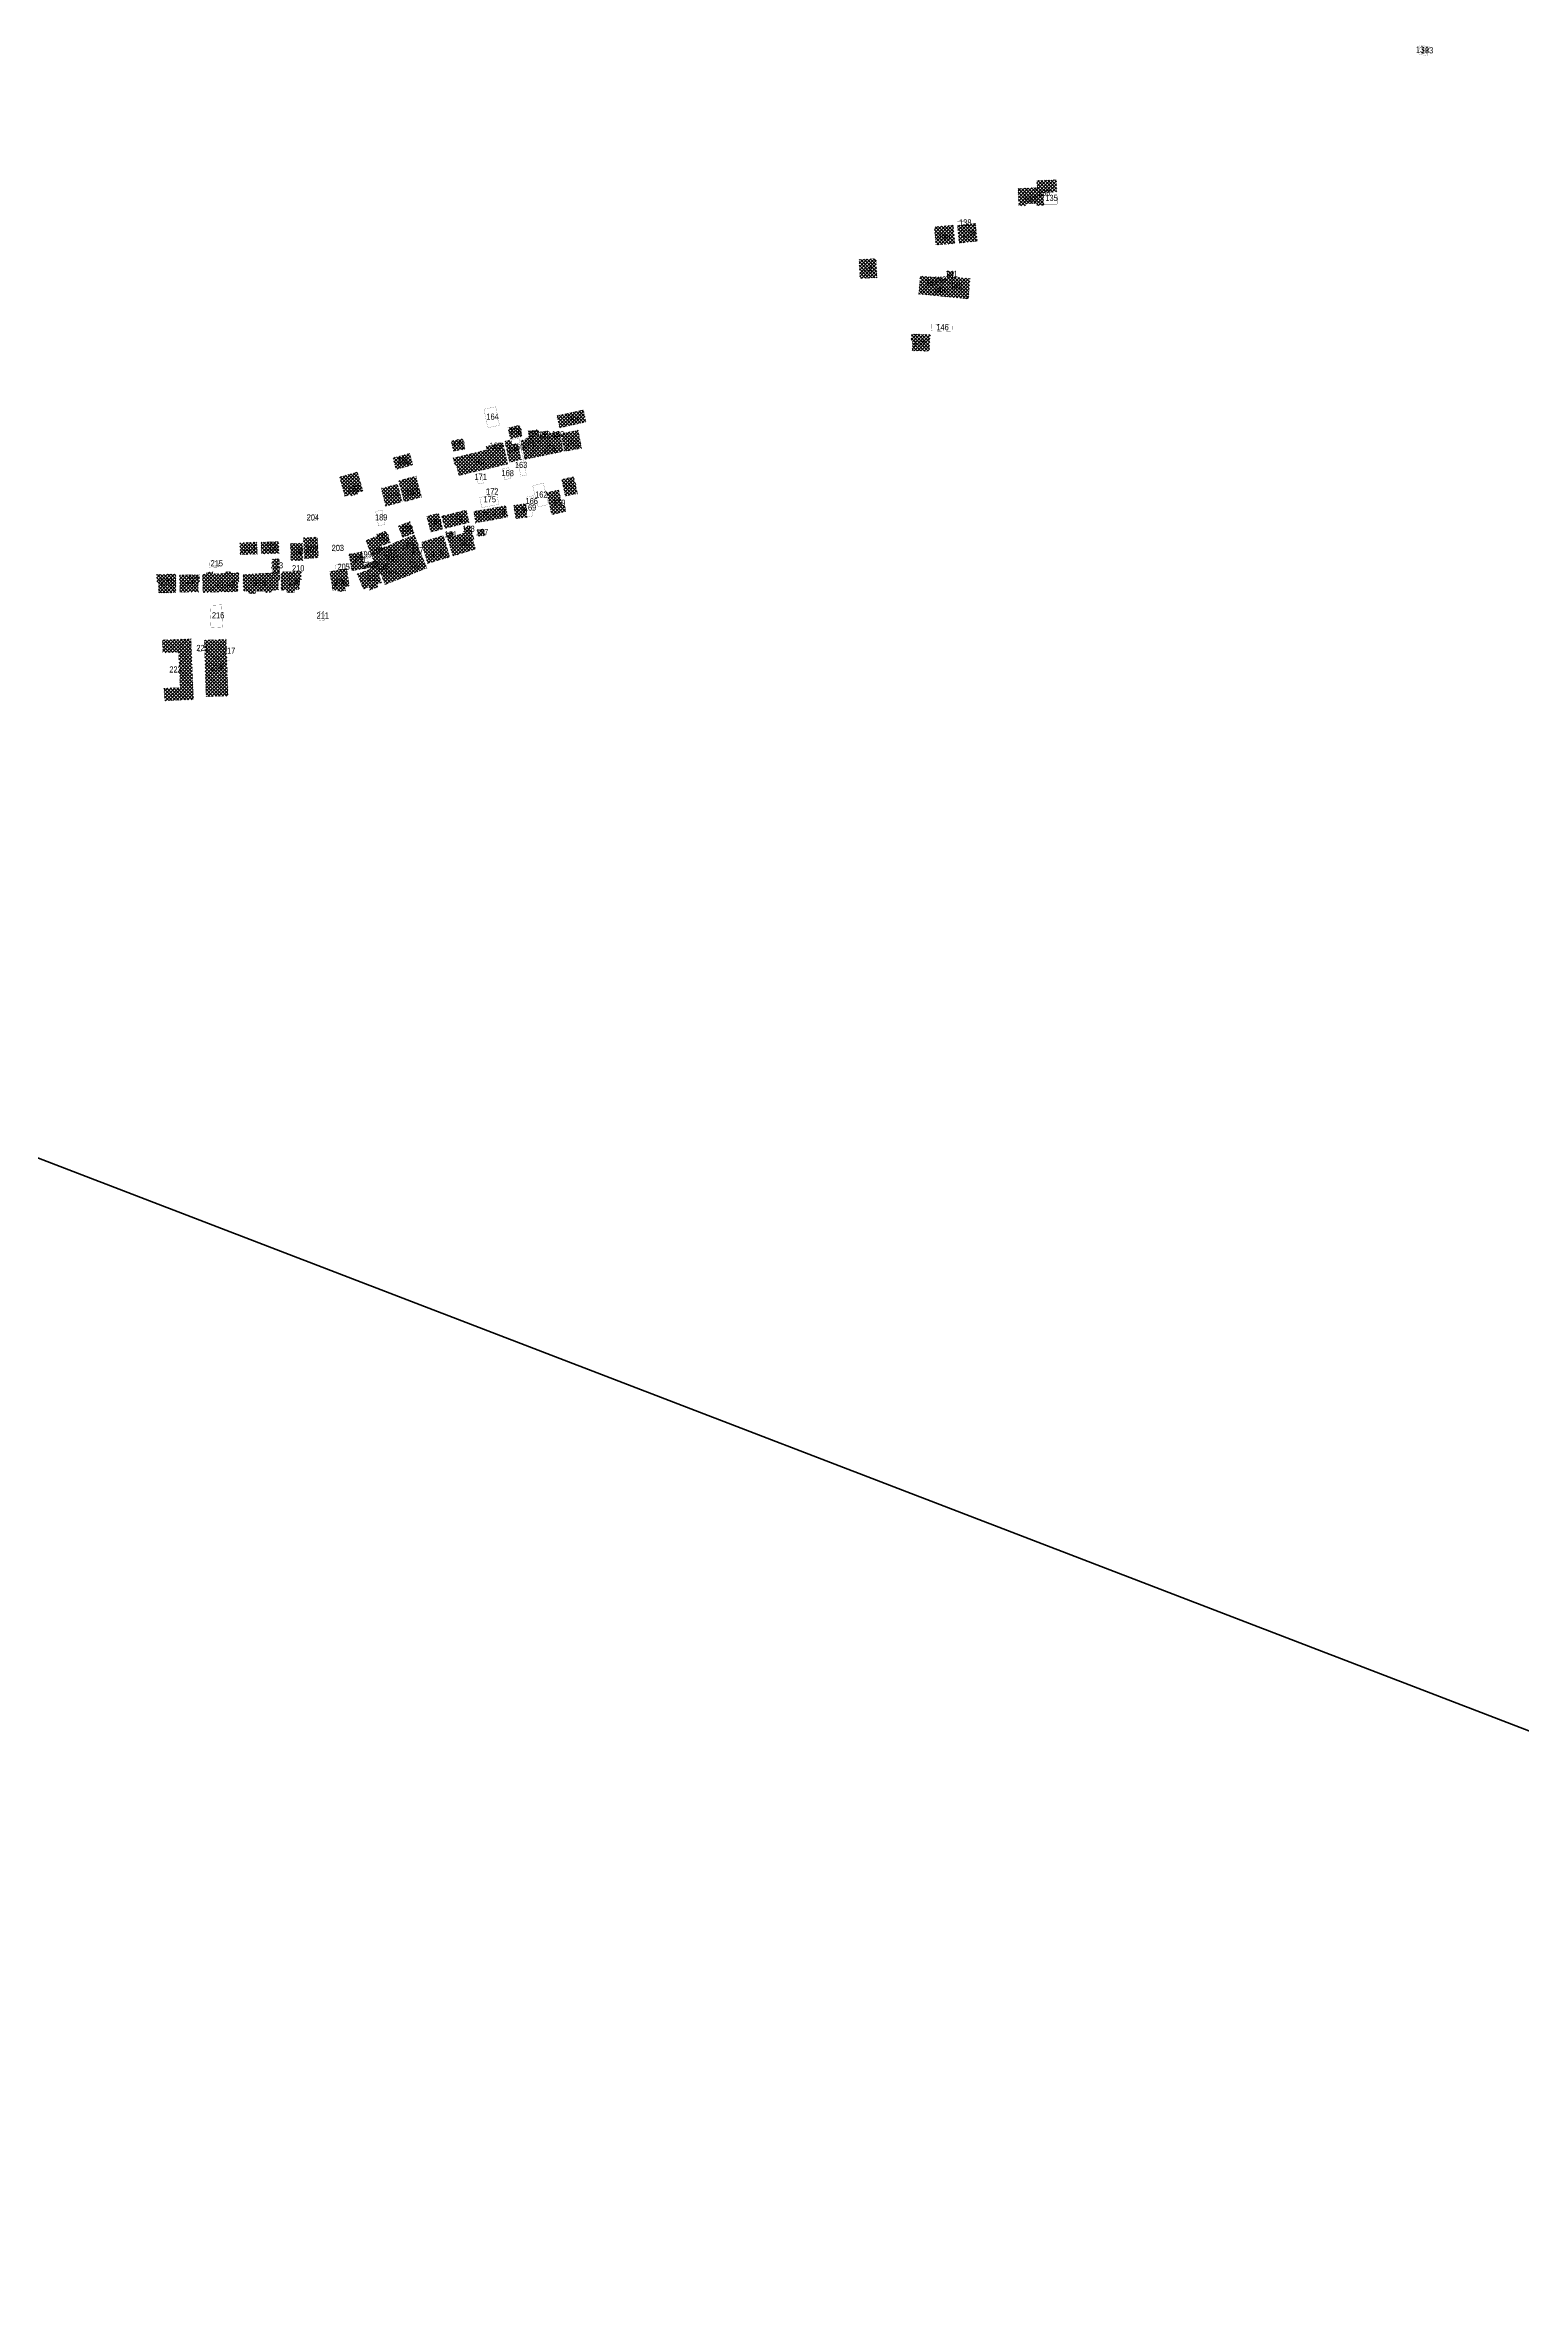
# Model space of a CAD drawing. Header units: millimetres. Extents: x 500132 to 619391, y 3323720 to 3402660.
# Drawn here: x 508942 to 509899, y 3361757 to 3363218 of the extents above; entities that cross this region are included whole.
import ezdxf

# ---------------------------------------------------------------- set-up
doc = ezdxf.new("R2010")
doc.units = ezdxf.units.MM
doc.layers.add('房屋拆迁', color=7, linetype='Continuous')
doc.styles.add('mrdsStandard', font='slromans.shx', dxfattribs={"width": 0.75, "height": 4, "bigfont": 'hztxt.shx'})

msp = doc.modelspace()

# ---------------------------------------------------------------- hatches: boundary and pattern name
at = {"layer": '房屋拆迁', "lineweight": 50}
h = msp.add_hatch(dxfattribs=at)
h.set_pattern_fill('ANSI37', color=1, scale=0.5, style=0)
h.paths.add_polyline_path([(509584.9, 3363125.3), (509585.1, 3363120.5), (509584.1, 3363120.4), (509584.4, 3363115.3), (509581.5, 3363115.1), (509577.2, 3363114.9), (509577.3, 3363113.8), (509576.3, 3363113.7), (509573, 3363113.6), (509572.5, 3363124.8)])
h = msp.add_hatch(dxfattribs=at)
h.set_pattern_fill('ANSI37', color=1, scale=0.5, style=0)
h.paths.add_polyline_path([(509584.9, 3363125.3), (509584.7, 3363129.9), (509595.9, 3363130.4), (509597.3, 3363130.4), (509597.6, 3363122.8), (509588.9, 3363122.4), (509588.9, 3363121.9), (509589.2, 3363114.6), (509589.2, 3363114), (509584.4, 3363113.8), (509584.4, 3363115.3), (509584.1, 3363120.4), (509585.1, 3363120.5)])
h = msp.add_hatch(dxfattribs=at)
h.set_pattern_fill('ANSI37', color=1, scale=0.5, style=0)
h.paths.add_polyline_path([(509522.1, 3363100.3), (509530.6, 3363101), (509531.5, 3363089.2), (509528.2, 3363088.9), (509523.3, 3363088.5), (509519.2, 3363088.2), (509518.9, 3363091.7), (509518.2, 3363100)])
h = msp.add_hatch(dxfattribs=at)
h.set_pattern_fill('ANSI37', color=1, scale=0.5, style=0)
h.paths.add_polyline_path([(509533.2, 3363100.8), (509542.4, 3363101.9), (509544.8, 3363102.1), (509546.1, 3363090.7), (509542.3, 3363090.3), (509537.5, 3363089.7), (509534.4, 3363089.4)])
h = msp.add_hatch(dxfattribs=at)
h.set_pattern_fill('ANSI37', color=1, scale=0.5, style=0)
h.paths.add_polyline_path([(509469.4, 3363078.7), (509479.7, 3363079.3), (509480.4, 3363079.3), (509481.1, 3363067), (509477.8, 3363066.8), (509473.5, 3363066.6), (509470.1, 3363066.4)])
h = msp.add_hatch(dxfattribs=at)
h.set_pattern_fill('ANSI37', color=1, scale=0.5, style=0)
h.paths.add_polyline_path([(509508.1, 3363056.4), (509509.1, 3363068), (509516, 3363067.5), (509520.2, 3363067.1), (509520.2, 3363066.5), (509519.8, 3363061.8), (509519.2, 3363055.3)])
h = msp.add_hatch(dxfattribs=at)
h.set_pattern_fill('ANSI37', color=1, scale=0.5, style=0)
h.paths.add_polyline_path([(509520.2, 3363066.5), (509520.6, 3363066.4), (509520.6, 3363067.3), (509523.2, 3363067.2), (509523.2, 3363066.9), (509522.7, 3363061.6), (509519.8, 3363061.8)])
h = msp.add_hatch(dxfattribs=at)
h.set_pattern_fill('ANSI37', color=1, scale=0.5, style=0)
h.paths.add_polyline_path([(509522.7, 3363061.6), (509523.2, 3363066.9), (509526.4, 3363066.6), (509530.4, 3363066.2), (509530.5, 3363067.4), (509541.4, 3363066.4), (509540.6, 3363056.7), (509540.3, 3363053.6), (509540.3, 3363053.2), (509522.1, 3363055)])
h = msp.add_hatch(dxfattribs=at)
h.set_pattern_fill('ANSI37', color=1, scale=0.5, style=0)
h.paths.add_polyline_path([(509526.4, 3363066.6), (509526.7, 3363070.3), (509526.8, 3363071.3), (509530.3, 3363071), (509530.8, 3363071), (509530.5, 3363067.4), (509530.4, 3363066.2)])
h = msp.add_hatch(dxfattribs=at)
h.set_pattern_fill('ANSI37', color=1, scale=0.5, style=0)
h.paths.add_polyline_path([(509519.8, 3363061.8), (509522.7, 3363061.6), (509522.1, 3363055), (509519.2, 3363055.3)])
h = msp.add_hatch(dxfattribs=at)
h.set_pattern_fill('ANSI37', color=1, scale=0.5, style=0)
h.paths.add_polyline_path([(509503.9, 3363019.7), (509504.1, 3363025.9), (509503.2, 3363025.9), (509503.4, 3363030.5), (509515.5, 3363030), (509515, 3363019.2), (509511.6, 3363019.4), (509506.7, 3363019.6)])
h = msp.add_hatch(dxfattribs=at)
h.set_pattern_fill('ANSI37', color=1, scale=0.5, style=0)
h.paths.add_polyline_path([(509275.4, 3362969.6), (509273.6, 3362977.5), (509290.7, 3362981.3), (509292.5, 3362973.4)])
h = msp.add_hatch(dxfattribs=at)
h.set_pattern_fill('ANSI37', color=1, scale=0.5, style=0)
h.paths.add_polyline_path([(509213.9, 3362955.9), (509206.5, 3362954.4), (509205.1, 3362961.1), (509212.5, 3362962.6)])
h = msp.add_hatch(dxfattribs=at)
h.set_pattern_fill('ANSI37', color=1, scale=0.5, style=0)
h.paths.add_polyline_path([(509242.9, 3362947.3), (509239.8, 3362961), (509243.8, 3362961.9), (509244.5, 3362958.7), (509248, 3362959.5), (509250.4, 3362949), (509247.6, 3362948.4)])
h = msp.add_hatch(dxfattribs=at)
h.set_pattern_fill('ANSI37', color=1, scale=0.5, style=0)
h.paths.add_polyline_path([(509243.4, 3362962.5), (509241.8, 3362969.6), (509249.3, 3362971.4), (509251, 3362964.3)])
h = msp.add_hatch(dxfattribs=at)
h.set_pattern_fill('ANSI37', color=1, scale=0.5, style=0)
h.paths.add_polyline_path([(509259.8, 3362950.6), (509256, 3362949.8), (509252.9, 3362949.2), (509250.2, 3362961.3), (509253.5, 3362962), (509253.2, 3362962.9), (509255.7, 3362963.4), (509256.9, 3362963.7), (509257.6, 3362960.2)])
h = msp.add_hatch(dxfattribs=at)
h.set_pattern_fill('ANSI37', color=1, scale=0.5, style=0)
h.paths.add_polyline_path([(509261.5, 3362964.7), (509256.9, 3362963.7), (509255.7, 3362963.4), (509255, 3362967.4), (509260.9, 3362968.4)])
h = msp.add_hatch(dxfattribs=at)
h.set_pattern_fill('ANSI37', color=1, scale=0.5, style=0)
h.paths.add_polyline_path([(509261.5, 3362964.7), (509264, 3362965.2), (509263.7, 3362966.9), (509267.5, 3362967.7), (509267.9, 3362965.7), (509271.6, 3362966.5), (509272.3, 3362963.2), (509257.6, 3362960.2), (509256.9, 3362963.7)])
h = msp.add_hatch(dxfattribs=at)
h.set_pattern_fill('ANSI37', color=1, scale=0.5, style=0)
h.paths.add_polyline_path([(509257.6, 3362960.2), (509272.3, 3362963.2), (509275.8, 3362963.9), (509277.8, 3362954.3), (509274.5, 3362953.6), (509270.4, 3362952.8), (509267.4, 3362952.2), (509262, 3362951.1), (509259.8, 3362950.6)])
h = msp.add_hatch(dxfattribs=at)
h.set_pattern_fill('ANSI37', color=1, scale=0.5, style=0)
h.paths.add_polyline_path([(509271.6, 3362966.5), (509275.1, 3362967.2), (509275.8, 3362963.9), (509272.3, 3362963.2)])
h = msp.add_hatch(dxfattribs=at)
h.set_pattern_fill('ANSI37', color=1, scale=0.5, style=0)
h.paths.add_polyline_path([(509286.6, 3362955.9), (509281.8, 3362955), (509278.5, 3362954.3), (509276.2, 3362965.8), (509287.3, 3362968.1), (509289.6, 3362956.5)])
h = msp.add_hatch(dxfattribs=at)
h.set_pattern_fill('ANSI37', color=1, scale=0.5, style=0)
h.paths.add_polyline_path([(509167.3, 3362950.1), (509178.2, 3362953.1), (509180.2, 3362945.6), (509169.3, 3362942.6)])
h = msp.add_hatch(dxfattribs=at)
h.set_pattern_fill('ANSI37', color=1, scale=0.5, style=0)
h.paths.add_polyline_path([(509210, 3362938.7), (509208.4, 3362945.5), (509207.4, 3362945.3), (509206.3, 3362950.1), (509220.2, 3362953.4), (509224.7, 3362954.5), (509227.2, 3362955.1), (509228.3, 3362955.3), (509239.1, 3362957.9), (509241.8, 3362946.2), (509238.9, 3362945.5), (509234.1, 3362944.4), (509228.4, 3362943), (509223.6, 3362941.9), (509217.9, 3362940.6), (509213.2, 3362939.4)])
h = msp.add_hatch(dxfattribs=at)
h.set_pattern_fill('ANSI37', color=1, scale=0.5, style=0)
h.paths.add_polyline_path([(509228.3, 3362955.3), (509227.7, 3362957.6), (509238.5, 3362960.1), (509239.1, 3362957.9)])
h = msp.add_hatch(dxfattribs=at)
h.set_pattern_fill('ANSI37', color=1, scale=0.5, style=0)
h.paths.add_polyline_path([(509136.2, 3362925.3), (509132.7, 3362937.7), (509144.3, 3362941), (509147.8, 3362928.7), (509144.2, 3362927.8), (509144.5, 3362926.7), (509140.1, 3362925.4), (509139.9, 3362926.4)])
h = msp.add_hatch(dxfattribs=at)
h.set_pattern_fill('ANSI37', color=1, scale=0.5, style=0)
h.paths.add_polyline_path([(509170.4, 3362920.9), (509165.8, 3362919.7), (509162.7, 3362918.8), (509159.7, 3362930.3), (509162.5, 3362931), (509166.2, 3362932), (509170.3, 3362933.1), (509173.3, 3362921.7)])
h = msp.add_hatch(dxfattribs=at)
h.set_pattern_fill('ANSI37', color=1, scale=0.5, style=0)
h.paths.add_polyline_path([(509182.6, 3362923.9), (509177.9, 3362922.6), (509174.6, 3362921.7), (509171, 3362935.3), (509182.2, 3362938.3), (509185.9, 3362924.8)])
h = msp.add_hatch(dxfattribs=at)
h.set_pattern_fill('ANSI37', color=1, scale=0.5, style=0)
h.paths.add_polyline_path([(509279.1, 3362925.3), (509276.7, 3362936.2), (509284.4, 3362937.9), (509286.9, 3362927)])
h = msp.add_hatch(dxfattribs=at)
h.set_pattern_fill('ANSI37', color=1, scale=0.5, style=0)
h.paths.add_polyline_path([(509230, 3362917.2), (509240.4, 3362919.2), (509241.8, 3362911.8), (509231.4, 3362909.8)])
h = msp.add_hatch(dxfattribs=at)
h.set_pattern_fill('ANSI37', color=1, scale=0.5, style=0)
h.paths.add_polyline_path([(509252.9, 3362920.5), (509254.2, 3362911.7), (509246.9, 3362910.7), (509245.6, 3362919.4)])
h = msp.add_hatch(dxfattribs=at)
h.set_pattern_fill('ANSI37', color=1, scale=0.5, style=0)
h.paths.add_polyline_path([(509270.3, 3362913.3), (509267, 3362927.6), (509274.7, 3362929.4), (509277.1, 3362919.2), (509278.5, 3362919.5), (509279.5, 3362915.4)])
h = msp.add_hatch(dxfattribs=at)
h.set_pattern_fill('ANSI37', color=1, scale=0.5, style=0)
h.paths.add_polyline_path([(509173.6, 3362898.6), (509170.8, 3362906), (509178.2, 3362908.8), (509181, 3362901.4)])
h = msp.add_hatch(dxfattribs=at)
h.set_pattern_fill('ANSI37', color=1, scale=0.5, style=0)
h.paths.add_polyline_path([(509199.6, 3362904), (509191.8, 3362902), (509189.2, 3362912.3), (509197, 3362914.2)])
h = msp.add_hatch(dxfattribs=at)
h.set_pattern_fill('ANSI37', color=1, scale=0.5, style=0)
h.paths.add_polyline_path([(509201, 3362904.4), (509199, 3362912.3), (509214.8, 3362916.3), (509216.8, 3362908.3)])
h = msp.add_hatch(dxfattribs=at)
h.set_pattern_fill('ANSI37', color=1, scale=0.5, style=0)
h.paths.add_polyline_path([(509218.2, 3362902.9), (509214.1, 3362901.7), (509213.2, 3362904.8), (509217.2, 3362906)])
h = msp.add_hatch(dxfattribs=at)
h.set_pattern_fill('ANSI37', color=1, scale=0.5, style=0)
h.paths.add_polyline_path([(509230, 3362917.2), (509231.4, 3362909.8), (509221, 3362908), (509219.6, 3362915.4)])
h = msp.add_hatch(dxfattribs=at)
h.set_pattern_fill('ANSI37', color=1, scale=0.5, style=0)
h.paths.add_polyline_path([(509222.8, 3362899.3), (509222.1, 3362903.3), (509226.3, 3362904), (509226.9, 3362899.9)])
h = msp.add_hatch(dxfattribs=at)
h.set_pattern_fill('ANSI37', color=1, scale=0.5, style=0)
h.paths.add_polyline_path([(509079.1, 3362895.5), (509079.4, 3362887.8), (509068.3, 3362887.4), (509068.1, 3362895.1)])
h = msp.add_hatch(dxfattribs=at)
h.set_pattern_fill('ANSI37', color=1, scale=0.5, style=0)
h.paths.add_polyline_path([(509093.5, 3362888.3), (509082.1, 3362887.9), (509081.8, 3362895.5), (509093.2, 3362895.9)])
h = msp.add_hatch(dxfattribs=at)
h.set_pattern_fill('ANSI37', color=1, scale=0.5, style=0)
h.paths.add_polyline_path([(509108.9, 3362883.7), (509101.2, 3362883.5), (509100.9, 3362894.6), (509108.6, 3362894.8)])
h = msp.add_hatch(dxfattribs=at)
h.set_pattern_fill('ANSI37', color=1, scale=0.5, style=0)
h.paths.add_polyline_path([(509119, 3362885.4), (509114.5, 3362885.1), (509110, 3362884.9), (509109.3, 3362898.3), (509118.3, 3362898.8)])
h = msp.add_hatch(dxfattribs=at)
h.set_pattern_fill('ANSI37', color=1, scale=0.5, style=0)
h.paths.add_polyline_path([(509138.8, 3362887.7), (509146.1, 3362889), (509147.2, 3362889.2), (509148, 3362884.3), (509148.6, 3362880.7), (509149, 3362878.4), (509140.7, 3362877)])
h = msp.add_hatch(dxfattribs=at)
h.set_pattern_fill('ANSI37', color=1, scale=0.5, style=0)
h.paths.add_polyline_path([(509156.3, 3362883), (509155.1, 3362882.5), (509154.9, 3362883.3), (509149.8, 3362896.6), (509157.3, 3362899.5), (509159.8, 3362893.1), (509160.3, 3362891.6), (509162.7, 3362885.4)])
h = msp.add_hatch(dxfattribs=at)
h.set_pattern_fill('ANSI37', color=1, scale=0.5, style=0)
h.paths.add_polyline_path([(509162.7, 3362885.4), (509163.3, 3362883.7), (509170.5, 3362886.5), (509180.1, 3362890.3), (509181.2, 3362887.7), (509171.6, 3362883.8), (509161.8, 3362880), (509160.8, 3362882.5), (509157.1, 3362881), (509156.3, 3362883)])
h = msp.add_hatch(dxfattribs=at)
h.set_pattern_fill('ANSI37', color=1, scale=0.5, style=0)
h.paths.add_polyline_path([(509157.3, 3362899.5), (509156.9, 3362900.5), (509162.6, 3362902.8), (509165.6, 3362895.4), (509159.8, 3362893.1)])
h = msp.add_hatch(dxfattribs=at)
h.set_pattern_fill('ANSI37', color=1, scale=0.5, style=0)
h.paths.add_polyline_path([(509170.5, 3362886.5), (509163.3, 3362883.7), (509162.7, 3362885.4), (509160.3, 3362891.6), (509167.4, 3362894.3)])
h = msp.add_hatch(dxfattribs=at)
h.set_pattern_fill('ANSI37', color=1, scale=0.5, style=0)
h.paths.add_polyline_path([(509167.4, 3362894.3), (509167.3, 3362894.7), (509181.2, 3362900.2), (509184.4, 3362892), (509183.8, 3362891.7), (509180.1, 3362890.3), (509170.5, 3362886.5)])
h = msp.add_hatch(dxfattribs=at)
h.set_pattern_fill('ANSI37', color=1, scale=0.5, style=0)
h.paths.add_polyline_path([(509175.7, 3362873.2), (509171.6, 3362883.8), (509181.2, 3362887.7), (509184.9, 3362889.3), (509189.3, 3362878.8), (509186, 3362877.4), (509178.8, 3362874.5)])
h = msp.add_hatch(dxfattribs=at)
h.set_pattern_fill('ANSI37', color=1, scale=0.5, style=0)
h.paths.add_polyline_path([(509181.2, 3362887.7), (509180.1, 3362890.3), (509183.8, 3362891.7), (509184.9, 3362889.3)])
h = msp.add_hatch(dxfattribs=at)
h.set_pattern_fill('ANSI37', color=1, scale=0.5, style=0)
h.paths.add_polyline_path([(509189.8, 3362881.7), (509185.7, 3362895.5), (509200, 3362899.8), (509204.1, 3362885.9), (509200, 3362884.7), (509196.9, 3362883.8), (509193, 3362882.6)])
h = msp.add_hatch(dxfattribs=at)
h.set_pattern_fill('ANSI37', color=1, scale=0.5, style=0)
h.paths.add_polyline_path([(509206.7, 3362899.4), (509202.6, 3362898.1), (509201.6, 3362901.1), (509205.7, 3362902.4)])
h = msp.add_hatch(dxfattribs=at)
h.set_pattern_fill('ANSI37', color=1, scale=0.5, style=0)
h.paths.add_polyline_path([(509206.7, 3362899.4), (509214.1, 3362901.7), (509218.2, 3362902.9), (509220, 3362897.1), (509219.1, 3362896.8), (509220.9, 3362891.1), (509217.8, 3362890.1), (509209.9, 3362887.7), (509206.2, 3362886.5), (509202.6, 3362898.1)])
h = msp.add_hatch(dxfattribs=at)
h.set_pattern_fill('ANSI37', color=1, scale=0.5, style=0)
h.paths.add_polyline_path([(509026.5, 3362874.8), (509026.7, 3362862.8), (509026.6, 3362862.8), (509015.4, 3362862.6), (509015.3, 3362869.3), (509014.2, 3362869.3), (509014.1, 3362874.5), (509017.3, 3362874.6), (509021.1, 3362874.7)])
h = msp.add_hatch(dxfattribs=at)
h.set_pattern_fill('ANSI37', color=1, scale=0.5, style=0)
h.paths.add_polyline_path([(509034.2, 3362874.3), (509038.7, 3362874.4), (509041.8, 3362874.4), (509041.9, 3362869.8), (509041.1, 3362869.8), (509041.2, 3362863.3), (509029.2, 3362863), (509029, 3362874.2)])
h = msp.add_hatch(dxfattribs=at)
h.set_pattern_fill('ANSI37', color=1, scale=0.5, style=0)
h.set_pattern_definition([(45, (509043.8472, 3362862.2262), (-1.12253, 1.12253), []), (135, (509043.8472, 3362862.2262), (-1.12253, -1.12253), [])])
h.paths.add_polyline_path([(509089.5, 3362875.6), (509093.8, 3362875.8), (509094.1, 3362870.8), (509092.8, 3362870.7), (509093.1, 3362864.6), (509088.7, 3362864.3), (509088.8, 3362863), (509085, 3362862.9), (509084.9, 3362863.8), (509078.2, 3362863.7), (509078.3, 3362862.3), (509073.8, 3362862.2), (509073.8, 3362863.7), (509070.4, 3362863.6), (509070.2, 3362874.5)])
h.paths.add_polyline_path([(509051, 3362874.9), (509053.4, 3362875), (509058.5, 3362875.2), (509058.5, 3362876.2), (509062.1, 3362876.3), (509062.2, 3362875.4), (509067.3, 3362875.6), (509067.5, 3362870), (509066.7, 3362869.9), (509066.9, 3362863.5), (509044.2, 3362862.9), (509043.8, 3362874.7), (509046.5, 3362874.8), (509046.5, 3362876), (509050.5, 3362876.1), (509050.5, 3362874.9)])
h = msp.add_hatch(dxfattribs=at)
h.set_pattern_fill('ANSI37', color=1, scale=0.5, style=0)
h.paths.add_polyline_path([(509093.8, 3362875.8), (509089.5, 3362875.6), (509089.1, 3362884.5), (509093.5, 3362884.7)])
h = msp.add_hatch(dxfattribs=at)
h.set_pattern_fill('ANSI37', color=1, scale=0.5, style=0)
h.paths.add_polyline_path([(509103.6, 3362876.4), (509107.1, 3362876.4), (509107.9, 3362876.4), (509107.9, 3362871.4), (509106.6, 3362871.3), (509106.7, 3362864.9), (509103.5, 3362864.9), (509103.5, 3362862.9), (509098.6, 3362862.9), (509098.5, 3362864.5), (509094.9, 3362864.4), (509094.8, 3362876.2)])
h = msp.add_hatch(dxfattribs=at)
h.set_pattern_fill('ANSI37', color=1, scale=0.5, style=0)
h.paths.add_polyline_path([(509137.3, 3362878.2), (509139, 3362867.1), (509136.1, 3362866.7), (509136.5, 3362864.1), (509131.7, 3362863.3), (509131.5, 3362864.6), (509128.4, 3362864.1), (509126.4, 3362876.5), (509130.3, 3362877.1)])
h = msp.add_hatch(dxfattribs=at)
h.set_pattern_fill('ANSI37', color=1, scale=0.5, style=0)
h.paths.add_polyline_path([(509159.3, 3362875.5), (509159.5, 3362875), (509157.9, 3362874.4), (509159.9, 3362869.4), (509156.9, 3362868.2), (509157.6, 3362866.5), (509152.5, 3362864.4), (509151.7, 3362866.5), (509148.2, 3362865), (509144.2, 3362874.8), (509148.5, 3362876.5), (509152.8, 3362878.2), (509157.4, 3362880.1)])
h = msp.add_hatch(dxfattribs=at)
h.set_pattern_fill('ANSI37', color=1, scale=0.5, style=0)
h.paths.add_polyline_path([(509156.3, 3362883), (509157.1, 3362881), (509157.4, 3362880.1), (509152.8, 3362878.2), (509152.4, 3362879.4), (509149.2, 3362878.1), (509149, 3362878.4), (509148.6, 3362880.7), (509154.9, 3362883.3), (509155.1, 3362882.5)])
h = msp.add_hatch(dxfattribs=at)
h.set_pattern_fill('ANSI37', color=1, scale=0.5, style=0)
h.paths.add_polyline_path([(509157.4, 3362880.1), (509157.1, 3362881), (509160.8, 3362882.5), (509161.8, 3362880), (509161, 3362879.7), (509162.2, 3362876.6), (509159.3, 3362875.5)])
h = msp.add_hatch(dxfattribs=at)
h.set_pattern_fill('ANSI37', color=1, scale=0.5, style=0)
h.paths.add_polyline_path([(509162.2, 3362868), (509159.5, 3362875), (509159.3, 3362875.5), (509162.2, 3362876.6), (509161, 3362879.7), (509161.8, 3362880), (509171.6, 3362883.8), (509175.7, 3362873.2), (509173, 3362872.2), (509165.3, 3362869.2)])
h = msp.add_hatch(dxfattribs=at)
h.set_pattern_fill('ANSI37', color=6, scale=0.5, style=0)
h.paths.add_polyline_path([(509017.9, 3362832.1), (509018.2, 3362823.8), (509028.4, 3362824.2), (509029.4, 3362801.2), (509019, 3362800.8), (509019.4, 3362792.7), (509038, 3362793.5), (509036.4, 3362832.8)])
h = msp.add_hatch(dxfattribs=at)
h.set_pattern_fill('ANSI37', color=6, scale=0.5, style=0)
h.paths.add_polyline_path([(509045.1, 3362832), (509046.2, 3362795.4), (509060.4, 3362795.8), (509059.2, 3362832.5)])

# ---------------------------------------------------------------- linework, layer by layer
at = {"layer": '房屋拆迁', "color": 1, "linetype": 'Continuous', "lineweight": 50, "const_width": 0.1}
for points in [[(509832.9, 3363217.7), (509831.9, 3363211.8), (509834.7, 3363211.3), (509835.7, 3363217.3), (509832.9, 3363217.7)], [(509836.1, 3363217.2), (509834.9, 3363211.4), (509837.9, 3363210.8), (509839.1, 3363216.6), (509836.1, 3363217.2)], [(509584.9, 3363125.3), (509585.1, 3363120.5), (509584.1, 3363120.4), (509584.4, 3363115.3), (509581.5, 3363115.1), (509577.2, 3363114.9), (509577.3, 3363113.8), (509576.3, 3363113.7), (509573, 3363113.6), (509572.5, 3363124.8), (509584.9, 3363125.3)], [(509584.9, 3363125.3), (509584.7, 3363129.9), (509595.9, 3363130.4), (509597.3, 3363130.4), (509597.6, 3363122.8), (509588.9, 3363122.4), (509588.9, 3363121.9), (509589.2, 3363114.6), (509589.2, 3363114), (509584.4, 3363113.8), (509584.4, 3363115.3), (509584.1, 3363120.4), (509585.1, 3363120.5), (509584.9, 3363125.3)], [(509588.9, 3363121.9), (509598.2, 3363122.1), (509598.3, 3363114.7), (509589.2, 3363114.6), (509588.9, 3363121.9)], [(509522.1, 3363100.3), (509530.6, 3363101), (509531.5, 3363089.2), (509528.2, 3363088.9), (509523.3, 3363088.5), (509519.2, 3363088.2), (509518.9, 3363091.7), (509518.2, 3363100), (509522.1, 3363100.3)], [(509533.2, 3363100.8), (509533.1, 3363103.4), (509542.4, 3363103.5), (509542.4, 3363101.9), (509533.2, 3363100.8)], [(509533.2, 3363100.8), (509542.4, 3363101.9), (509544.8, 3363102.1), (509546.1, 3363090.7), (509542.3, 3363090.3), (509537.5, 3363089.7), (509534.4, 3363089.4), (509533.2, 3363100.8)], [(509469.4, 3363078.7), (509479.7, 3363079.3), (509480.4, 3363079.3), (509481.1, 3363067), (509477.8, 3363066.8), (509473.5, 3363066.6), (509470.1, 3363066.4), (509469.4, 3363078.7)], [(509508.1, 3363056.4), (509509.1, 3363068), (509516, 3363067.5), (509520.2, 3363067.1), (509520.2, 3363066.5), (509519.8, 3363061.8), (509519.2, 3363055.3), (509508.1, 3363056.4)], [(509520.2, 3363066.5), (509520.6, 3363066.4), (509520.6, 3363067.3), (509523.2, 3363067.2), (509523.2, 3363066.9), (509522.7, 3363061.6), (509519.8, 3363061.8), (509520.2, 3363066.5)], [(509522.7, 3363061.6), (509523.2, 3363066.9), (509526.4, 3363066.6), (509530.4, 3363066.2), (509530.5, 3363067.4), (509541.4, 3363066.4), (509540.6, 3363056.7), (509540.3, 3363053.6), (509540.3, 3363053.2), (509522.1, 3363055), (509522.7, 3363061.6)], [(509526.4, 3363066.6), (509526.7, 3363070.3), (509526.8, 3363071.3), (509530.3, 3363071), (509530.8, 3363071), (509530.5, 3363067.4), (509530.4, 3363066.2), (509526.4, 3363066.6)], [(509519.8, 3363061.8), (509522.7, 3363061.6), (509522.1, 3363055), (509519.2, 3363055.3), (509519.8, 3363061.8)], [(509516.1, 3363032.5), (509516.2, 3363037), (509530.1, 3363036.5), (509529.9, 3363032), (509516.1, 3363032.5)], [(509503.9, 3363019.7), (509504.1, 3363025.9), (509503.2, 3363025.9), (509503.4, 3363030.5), (509515.5, 3363030), (509515, 3363019.2), (509511.6, 3363019.4), (509506.7, 3363019.6), (509503.9, 3363019.7)], [(509228.8, 3362969.7), (509226.3, 3362981.7), (509233.9, 3362983.3), (509236.4, 3362971.3), (509228.8, 3362969.7)], [(509275.4, 3362969.6), (509273.6, 3362977.5), (509290.7, 3362981.3), (509292.5, 3362973.4), (509275.4, 3362969.6)], [(509213.9, 3362955.9), (509206.5, 3362954.4), (509205.1, 3362961.1), (509212.5, 3362962.6), (509213.9, 3362955.9)], [(509242.9, 3362947.3), (509239.8, 3362961), (509243.8, 3362961.9), (509244.5, 3362958.7), (509248, 3362959.5), (509250.4, 3362949), (509247.6, 3362948.4), (509242.9, 3362947.3)], [(509243.4, 3362962.5), (509241.8, 3362969.6), (509249.3, 3362971.4), (509251, 3362964.3), (509243.4, 3362962.5)], [(509251.8, 3362949.3), (509250.4, 3362949), (509248, 3362959.5), (509244.5, 3362958.7), (509243.8, 3362961.9), (509249, 3362962.9), (509251.8, 3362949.3)], [(509259.8, 3362950.6), (509256, 3362949.8), (509252.9, 3362949.2), (509250.2, 3362961.3), (509253.5, 3362962), (509253.2, 3362962.9), (509255.7, 3362963.4), (509256.9, 3362963.7), (509257.6, 3362960.2), (509259.8, 3362950.6)], [(509261.5, 3362964.7), (509256.9, 3362963.7), (509255.7, 3362963.4), (509255, 3362967.4), (509260.9, 3362968.4), (509261.5, 3362964.7)], [(509261.5, 3362964.7), (509264, 3362965.2), (509263.7, 3362966.9), (509267.5, 3362967.7), (509267.9, 3362965.7), (509271.6, 3362966.5), (509272.3, 3362963.2), (509257.6, 3362960.2), (509256.9, 3362963.7), (509261.5, 3362964.7)], [(509257.6, 3362960.2), (509272.3, 3362963.2), (509275.8, 3362963.9), (509277.8, 3362954.3), (509274.5, 3362953.6), (509270.4, 3362952.8), (509267.4, 3362952.2), (509262, 3362951.1), (509259.8, 3362950.6), (509257.6, 3362960.2)], [(509271.6, 3362966.5), (509275.1, 3362967.2), (509275.8, 3362963.9), (509272.3, 3362963.2), (509271.6, 3362966.5)], [(509286.6, 3362955.9), (509281.8, 3362955), (509278.5, 3362954.3), (509276.2, 3362965.8), (509287.3, 3362968.1), (509289.6, 3362956.5), (509286.6, 3362955.9)], [(509167.3, 3362950.1), (509178.2, 3362953.1), (509180.2, 3362945.6), (509169.3, 3362942.6), (509167.3, 3362950.1)], [(509210, 3362938.7), (509208.4, 3362945.5), (509207.4, 3362945.3), (509206.3, 3362950.1), (509220.2, 3362953.4), (509224.7, 3362954.5), (509227.2, 3362955.1), (509228.3, 3362955.3), (509239.1, 3362957.9), (509241.8, 3362946.2), (509238.9, 3362945.5), (509234.1, 3362944.4), (509228.4, 3362943), (509223.6, 3362941.9), (509217.9, 3362940.6), (509213.2, 3362939.4), (509210, 3362938.7)], [(509228.3, 3362955.3), (509227.7, 3362957.6), (509238.5, 3362960.1), (509239.1, 3362957.9), (509228.3, 3362955.3)], [(509248.1, 3362946.1), (509247.6, 3362948.4), (509250.4, 3362949), (509251.8, 3362949.3), (509253.8, 3362939), (509250.2, 3362938.3), (509248.8, 3362945.8), (509248, 3362945.6), (509248.1, 3362946.1)], [(509136.2, 3362925.3), (509132.7, 3362937.7), (509144.3, 3362941), (509147.8, 3362928.7), (509144.2, 3362927.8), (509144.5, 3362926.7), (509140.1, 3362925.4), (509139.9, 3362926.4), (509136.2, 3362925.3)], [(509170.4, 3362920.9), (509165.8, 3362919.7), (509162.7, 3362918.8), (509159.7, 3362930.3), (509162.5, 3362931), (509166.2, 3362932), (509170.3, 3362933.1), (509173.3, 3362921.7), (509170.4, 3362920.9)], [(509182.6, 3362923.9), (509177.9, 3362922.6), (509174.6, 3362921.7), (509171, 3362935.3), (509182.2, 3362938.3), (509185.9, 3362924.8), (509182.6, 3362923.9)], [(509224, 3362940.3), (509224.6, 3362940.4), (509225.9, 3362933.8), (509222.6, 3362933.2), (509221.4, 3362939.8), (509224, 3362940.3)], [(509238.5, 3362943), (509242.4, 3362943.8), (509243.8, 3362936.9), (509239.9, 3362936.1), (509238.5, 3362943)], [(509268.1, 3362919.9), (509261.2, 3362918.3), (509257.9, 3362932.1), (509264.8, 3362933.8), (509268.1, 3362919.9)], [(509279.1, 3362925.3), (509276.7, 3362936.2), (509284.4, 3362937.9), (509286.9, 3362927), (509279.1, 3362925.3)], [(509224.9, 3362917.9), (509223.6, 3362924.5), (509228.4, 3362925.4), (509234.7, 3362926.6), (509235.9, 3362920), (509224.9, 3362917.9)], [(509228.4, 3362925.4), (509227.6, 3362929.4), (509233.8, 3362930.7), (509234.7, 3362926.6), (509228.4, 3362925.4)], [(509230, 3362917.2), (509240.4, 3362919.2), (509241.8, 3362911.8), (509231.4, 3362909.8), (509230, 3362917.2)], [(509252.9, 3362920.5), (509254.2, 3362911.7), (509246.9, 3362910.7), (509245.6, 3362919.4), (509252.9, 3362920.5)], [(509252.9, 3362920.5), (509254.9, 3362920.8), (509256.8, 3362921.1), (509257.1, 3362919.2), (509258.1, 3362912.3), (509254.2, 3362911.7), (509252.9, 3362920.5)], [(509257.1, 3362919.2), (509256.8, 3362921.1), (509254.9, 3362920.8), (509254.1, 3362924.8), (509258.2, 3362925.6), (509259.3, 3362919.6), (509257.1, 3362919.2)], [(509270.3, 3362913.3), (509267, 3362927.6), (509274.7, 3362929.4), (509277.1, 3362919.2), (509278.5, 3362919.5), (509279.5, 3362915.4), (509270.3, 3362913.3)], [(509111.6, 3362912.5), (509112, 3362909.2), (509118, 3362909.9), (509117.6, 3362913.3), (509111.6, 3362912.5)], [(509158, 3362906.1), (509156.1, 3362915.4), (509160.3, 3362916.3), (509162.1, 3362907), (509158, 3362906.1)], [(509173.6, 3362898.6), (509170.8, 3362906), (509178.2, 3362908.8), (509181, 3362901.4), (509173.6, 3362898.6)], [(509199.6, 3362904), (509191.8, 3362902), (509189.2, 3362912.3), (509197, 3362914.2), (509199.6, 3362904)], [(509201, 3362904.4), (509199, 3362912.3), (509214.8, 3362916.3), (509216.8, 3362908.3), (509201, 3362904.4)], [(509218.2, 3362902.9), (509214.1, 3362901.7), (509213.2, 3362904.8), (509217.2, 3362906), (509218.2, 3362902.9)], [(509230, 3362917.2), (509231.4, 3362909.8), (509221, 3362908), (509219.6, 3362915.4), (509230, 3362917.2)], [(509222.8, 3362899.3), (509222.1, 3362903.3), (509226.3, 3362904), (509226.9, 3362899.9), (509222.8, 3362899.3)], [(509079.1, 3362895.5), (509079.4, 3362887.8), (509068.3, 3362887.4), (509068.1, 3362895.1), (509079.1, 3362895.5)], [(509093.5, 3362888.3), (509082.1, 3362887.9), (509081.8, 3362895.5), (509093.2, 3362895.9), (509093.5, 3362888.3)], [(509108.9, 3362883.7), (509101.2, 3362883.5), (509100.9, 3362894.6), (509108.6, 3362894.8), (509108.9, 3362883.7)], [(509119, 3362885.4), (509114.5, 3362885.1), (509110, 3362884.9), (509109.3, 3362898.3), (509118.3, 3362898.8), (509119, 3362885.4)], [(509128.5, 3362889.5), (509128.1, 3362892.7), (509133.7, 3362893.4), (509134.1, 3362890.2), (509128.5, 3362889.5)], [(509138.8, 3362887.7), (509146.1, 3362889), (509147.2, 3362889.2), (509148, 3362884.3), (509148.6, 3362880.7), (509149, 3362878.4), (509140.7, 3362877), (509138.8, 3362887.7)], [(509147.2, 3362889.2), (509149.8, 3362889.9), (509151.2, 3362885.2), (509148, 3362884.3), (509147.2, 3362889.2)], [(509156.3, 3362883), (509155.1, 3362882.5), (509154.9, 3362883.3), (509149.8, 3362896.6), (509157.3, 3362899.5), (509159.8, 3362893.1), (509160.3, 3362891.6), (509162.7, 3362885.4), (509156.3, 3362883)], [(509162.7, 3362885.4), (509163.3, 3362883.7), (509170.5, 3362886.5), (509180.1, 3362890.3), (509181.2, 3362887.7), (509171.6, 3362883.8), (509161.8, 3362880), (509160.8, 3362882.5), (509157.1, 3362881), (509156.3, 3362883), (509162.7, 3362885.4)], [(509157.3, 3362899.5), (509156.9, 3362900.5), (509162.6, 3362902.8), (509165.6, 3362895.4), (509159.8, 3362893.1), (509157.3, 3362899.5)], [(509170.5, 3362886.5), (509163.3, 3362883.7), (509162.7, 3362885.4), (509160.3, 3362891.6), (509167.4, 3362894.3), (509170.5, 3362886.5)], [(509167.4, 3362894.3), (509167.3, 3362894.7), (509181.2, 3362900.2), (509184.4, 3362892), (509183.8, 3362891.7), (509180.1, 3362890.3), (509170.5, 3362886.5), (509167.4, 3362894.3)], [(509175.7, 3362873.2), (509171.6, 3362883.8), (509181.2, 3362887.7), (509184.9, 3362889.3), (509189.3, 3362878.8), (509186, 3362877.4), (509178.8, 3362874.5), (509175.7, 3362873.2)], [(509181.2, 3362887.7), (509180.1, 3362890.3), (509183.8, 3362891.7), (509184.9, 3362889.3), (509181.2, 3362887.7)], [(509189.8, 3362881.7), (509185.7, 3362895.5), (509200, 3362899.8), (509204.1, 3362885.9), (509200, 3362884.7), (509196.9, 3362883.8), (509193, 3362882.6), (509189.8, 3362881.7)], [(509206.7, 3362899.4), (509202.6, 3362898.1), (509201.6, 3362901.1), (509205.7, 3362902.4), (509206.7, 3362899.4)], [(509206.7, 3362899.4), (509214.1, 3362901.7), (509218.2, 3362902.9), (509220, 3362897.1), (509219.1, 3362896.8), (509220.9, 3362891.1), (509217.8, 3362890.1), (509209.9, 3362887.7), (509206.2, 3362886.5), (509202.6, 3362898.1), (509206.7, 3362899.4)], [(509026.5, 3362874.8), (509026.7, 3362862.8), (509026.6, 3362862.8), (509015.4, 3362862.6), (509015.3, 3362869.3), (509014.2, 3362869.3), (509014.1, 3362874.5), (509017.3, 3362874.6), (509021.1, 3362874.7), (509026.5, 3362874.8)], [(509034.2, 3362874.3), (509038.7, 3362874.4), (509041.8, 3362874.4), (509041.9, 3362869.8), (509041.1, 3362869.8), (509041.2, 3362863.3), (509029.2, 3362863), (509029, 3362874.2), (509034.2, 3362874.3)], [(509048.3, 3362879.1), (509048.1, 3362883.3), (509055.1, 3362883.6), (509055.2, 3362881.5), (509054.2, 3362881.5), (509054.3, 3362879.4), (509048.3, 3362879.1)], [(509093.8, 3362875.8), (509089.5, 3362875.6), (509089.1, 3362884.5), (509093.5, 3362884.7), (509093.8, 3362875.8)], [(509103.6, 3362876.4), (509107.1, 3362876.4), (509107.9, 3362876.4), (509107.9, 3362871.4), (509106.6, 3362871.3), (509106.7, 3362864.9), (509103.5, 3362864.9), (509103.5, 3362862.9), (509098.6, 3362862.9), (509098.5, 3362864.5), (509094.9, 3362864.4), (509094.8, 3362876.2), (509103.6, 3362876.4)], [(509107.1, 3362876.4), (509103.6, 3362876.4), (509103.6, 3362880.1), (509107.1, 3362880.1), (509107.1, 3362876.4)], [(509137.3, 3362878.2), (509139, 3362867.1), (509136.1, 3362866.7), (509136.5, 3362864.1), (509131.7, 3362863.3), (509131.5, 3362864.6), (509128.4, 3362864.1), (509126.4, 3362876.5), (509130.3, 3362877.1), (509137.3, 3362878.2)], [(509137.3, 3362878.2), (509130.3, 3362877.1), (509129.8, 3362880.6), (509138.1, 3362881.8), (509138.6, 3362878.4), (509137.3, 3362878.2)], [(509159.3, 3362875.5), (509159.5, 3362875), (509157.9, 3362874.4), (509159.9, 3362869.4), (509156.9, 3362868.2), (509157.6, 3362866.5), (509152.5, 3362864.4), (509151.7, 3362866.5), (509148.2, 3362865), (509144.2, 3362874.8), (509148.5, 3362876.5), (509152.8, 3362878.2), (509157.4, 3362880.1), (509159.3, 3362875.5)], [(509156.3, 3362883), (509157.1, 3362881), (509157.4, 3362880.1), (509152.8, 3362878.2), (509152.4, 3362879.4), (509149.2, 3362878.1), (509149, 3362878.4), (509148.6, 3362880.7), (509154.9, 3362883.3), (509155.1, 3362882.5), (509156.3, 3362883)], [(509157.4, 3362880.1), (509157.1, 3362881), (509160.8, 3362882.5), (509161.8, 3362880), (509161, 3362879.7), (509162.2, 3362876.6), (509159.3, 3362875.5), (509157.4, 3362880.1)], [(509162.2, 3362868), (509159.5, 3362875), (509159.3, 3362875.5), (509162.2, 3362876.6), (509161, 3362879.7), (509161.8, 3362880), (509171.6, 3362883.8), (509175.7, 3362873.2), (509173, 3362872.2), (509165.3, 3362869.2), (509162.2, 3362868)], [(509056.3, 3362854.9), (509057.1, 3362840.3), (509049.4, 3362839.9), (509048.7, 3362854.5), (509056.3, 3362854.9)], [(509119.5, 3362850.5), (509119.9, 3362844.5), (509123, 3362844.8), (509122.5, 3362850.8), (509119.5, 3362850.5)]]:
    msp.add_lwpolyline(points, dxfattribs=at)
for points, elevation in [([(509051, 3362874.9), (509053.4, 3362875), (509058.5, 3362875.2), (509058.5, 3362876.2), (509062.1, 3362876.3), (509062.2, 3362875.4), (509067.3, 3362875.6), (509067.5, 3362870), (509066.7, 3362869.9), (509066.9, 3362863.5), (509044.2, 3362862.9), (509043.8, 3362874.7), (509046.5, 3362874.8), (509046.5, 3362876), (509050.5, 3362876.1), (509050.5, 3362874.9), (509051, 3362874.9)], 16.1), ([(509089.5, 3362875.6), (509093.8, 3362875.8), (509094.1, 3362870.8), (509092.8, 3362870.7), (509093.1, 3362864.6), (509088.7, 3362864.3), (509088.8, 3362863), (509085, 3362862.9), (509084.9, 3362863.8), (509078.2, 3362863.7), (509078.3, 3362862.3), (509073.8, 3362862.2), (509073.8, 3362863.7), (509070.4, 3362863.6), (509070.2, 3362874.5), (509089.5, 3362875.6)], 14.3)]:
    msp.add_lwpolyline(points, dxfattribs=dict(at, elevation=elevation))
at = {"layer": '房屋拆迁', "color": 6, "linetype": 'Continuous', "lineweight": 50, "const_width": 0.1}
for points in [[(509017.9, 3362832.1), (509018.2, 3362823.8), (509028.4, 3362824.2), (509029.4, 3362801.2), (509019, 3362800.8), (509019.4, 3362792.7), (509038, 3362793.5), (509036.4, 3362832.8), (509017.9, 3362832.1)], [(509045.1, 3362832), (509046.2, 3362795.4), (509060.4, 3362795.8), (509059.2, 3362832.5), (509045.1, 3362832)], [(509059.3, 3362831), (509059.7, 3362818.4), (509061.5, 3362818.9), (509061.5, 3362831), (509059.3, 3362831)], [(509041.4, 3362828.7), (509041.5, 3362824.4), (509045.3, 3362824.5), (509045.2, 3362828.6), (509041.4, 3362828.7)]]:
    msp.add_lwpolyline(points, dxfattribs=at)
at = {"layer": '房屋拆迁', "lineweight": 50}
msp.add_lwpolyline([(508684.4, 3362593.5), (609789.5, 3323720.3)], dxfattribs=at)

# ---------------------------------------------------------------- texts
at = {"layer": '房屋拆迁', "color": 4, "lineweight": 50, "style": 'mrdsStandard', "width": 0.75}
for s, p in [('134', (509830.4, 3363212.9)), ('133', (509833.6, 3363212.4)), ('136', (509585.4, 3363120.1)), ('137', (509576.2, 3363116.2)), ('135', (509590.2, 3363116.7)), ('140', (509520.6, 3363091.9)), ('138', (509534.3, 3363100.8)), ('139', (509536.7, 3363093.4)), ('148', (509472.6, 3363070.4)), ('144', (509512.7, 3363061.6)), ('143', (509518, 3363063.8)), ('141', (509525.4, 3363067.5)), ('145', (509517.5, 3363056.8)), ('142', (509528.4, 3363059.8)), ('146', (509519.6, 3363032.9)), ('147', (509504.5, 3363022.2)), ('164', (509227.9, 3362974.9)), ('149', (509279.6, 3362973.9)), ('158', (509243, 3362965.4)), ('154', (509254.6, 3362963.9)), ('152', (509261.4, 3362963.3)), ('150', (509270.3, 3362963.6)), ('180', (509170.3, 3362946.2)), ('173', (509206, 3362956.9)), ('167', (509219.7, 3362945.7)), ('165', (509230, 3362956.1)), ('161', (509241.8, 3362953.5)), ('160', (509244.5, 3362955.3)), ('163', (509246.4, 3362943.6)), ('157', (509251.7, 3362956.5)), ('156', (509265.2, 3362954.2)), ('151', (509279.9, 3362957.7)), ('171', (509220.2, 3362935.9)), ('168', (509237.7, 3362938.3)), ('153', (509278.4, 3362930)), ('192', (509137.8, 3362928.3)), ('185', (509162.9, 3362924.3)), ('183', (509175.6, 3362926.2)), ('175', (509226.1, 3362921.3)), ('172', (509227.7, 3362926.4)), ('170', (509246.5, 3362914)), ('169', (509252.2, 3362916)), ('166', (509253.3, 3362920.2)), ('162', (509259.5, 3362924.4)), ('159', (509271.1, 3362919.1)), ('204', (509111.4, 3362909.6)), ('189', (509155.7, 3362909.6)), ('188', (509172.5, 3362902.1)), ('184', (509191, 3362906.5)), ('179', (509204.5, 3362908.7)), ('178', (509212.3, 3362902.2)), ('177', (509221.1, 3362900)), ('176', (509222.1, 3362911)), ('174', (509232.5, 3362912.9)), ('214', (509070.3, 3362889.9)), ('212', (509084.2, 3362890.3)), ('208', (509101.5, 3362887.6)), ('207', (509110.8, 3362888.9)), ('203', (509127.6, 3362889.8)), ('199', (509145.6, 3362885.6)), ('196', (509153.6, 3362887.8)), ('193', (509157, 3362896.7)), ('194', (509161.4, 3362886.7)), ('190', (509173, 3362891.2)), ('187', (509179.1, 3362888.2)), ('186', (509192.2, 3362886.1)), ('181', (509200.7, 3362898.6)), ('182', (509210.1, 3362893.5)), ('215', (509049.1, 3362879.8)), ('213', (509088.1, 3362878.5)), ('210', (509101.9, 3362876.6)), ('205', (509131.4, 3362877.6)), ('201', (509142.1, 3362882.2)), ('200', (509149.8, 3362878.9)), ('202', (509150.9, 3362870.3)), ('198', (509156.5, 3362877.8)), ('195', (509161.7, 3362873.7)), ('197', (509163.1, 3362882.8)), ('191', (509177.6, 3362879.1)), ('220', (509016.3, 3362867.9)), ('218', (509033.7, 3362868.8)), ('214-2', (509052.9, 3362866.1)), ('214-1', (509077.1, 3362867.1)), ('209', (509099.4, 3362867.8)), ('206', (509129.6, 3362867.5)), ('216', (509050, 3362846.1)), ('211', (509117.8, 3362846)), ('221', (509039.9, 3362824.9)), ('219', (509049.3, 3362812.3)), ('217', (509057.1, 3362823.2)), ('222', (509022.4, 3362811))]:
    msp.add_text(s, height=4, dxfattribs=at).set_placement(p)

doc.saveas('drawing.dxf')
